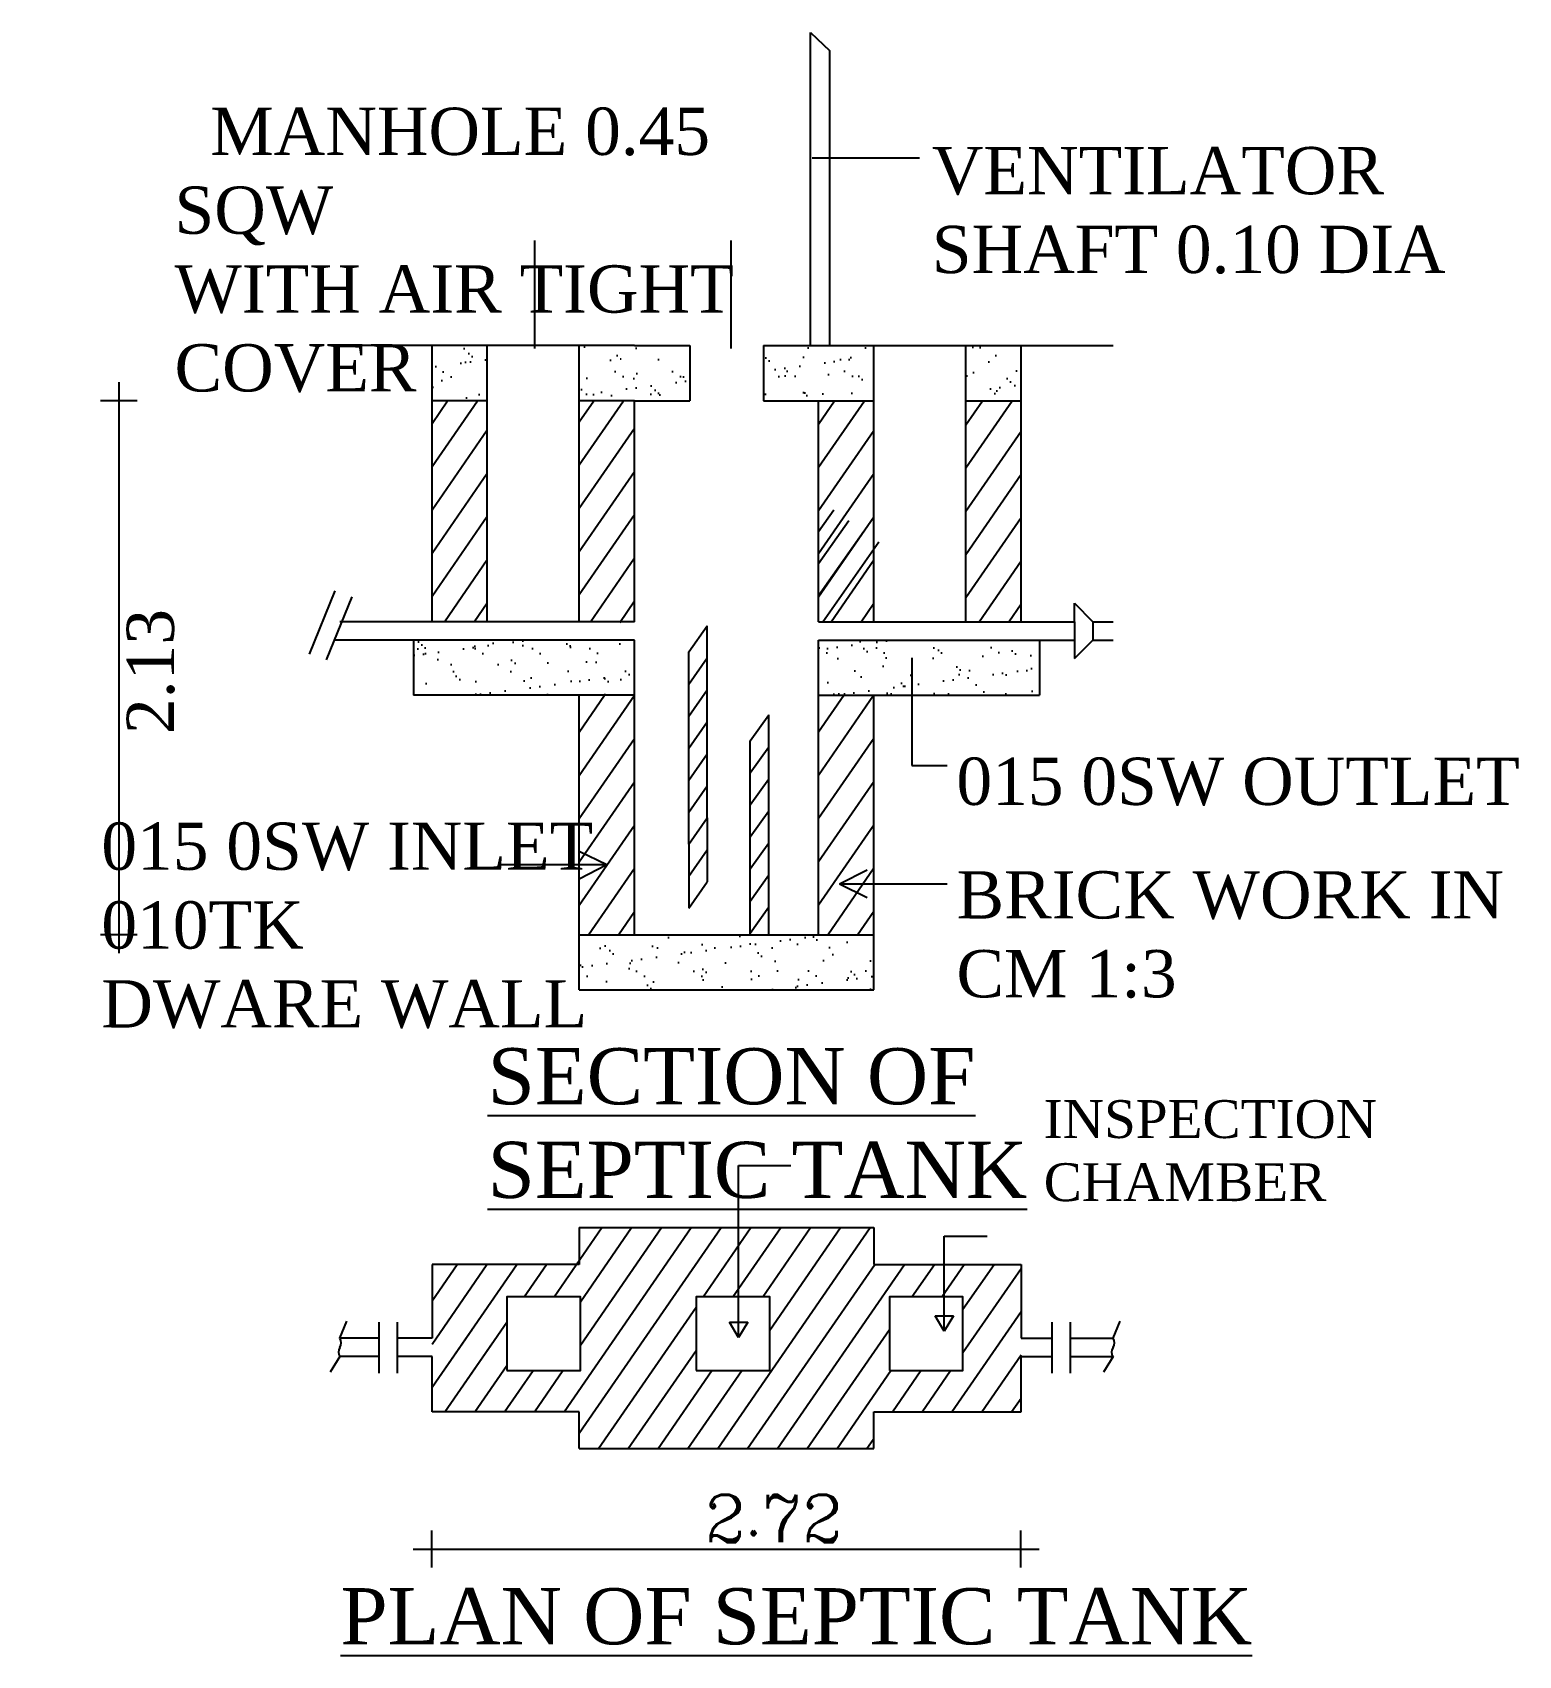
# Model space of a CAD drawing. Header units: metres. Extents: x 3229 to 14086, y -2906 to 1156.
# Drawn here: x 14010.46 to 14024.12, y -2801.03 to -2786.12 of the extents above; entities that cross this region are included whole.
import ezdxf

# ---------------------------------------------------------------- set-up
doc = ezdxf.new("R2010")
doc.units = ezdxf.units.M
doc.header["$MEASUREMENT"] = 0
doc.styles.add('bb', font='romantic.ttf')
doc.styles.add('BLD1', font='arial.ttf', dxfattribs={"width": 0.85, "oblique": 18})
doc.styles.add('KOO', font='arial.ttf', dxfattribs={"height": 7})
doc.styles.get("Standard").update_dxf_attribs({"font": 'arial.ttf'})
doc.dimstyles.new('1-4', dxfattribs={"dimscale": 5.5, "dimtxt": 1, "dimasz": 0.75, "dimexe": 0.5, "dimexo": 0.5, "dimgap": 0.25, "dimtad": 1, "dimdec": 1, "dimlfac": 0.666667, "dimzin": 3, "dimdsep": 46, "dimlunit": 4, "dimtxsty": 'BLD1', "dimblk": 'ARCHTICK', "dimcen": 0.09, "dimclrd": 2, "dimclre": 2, "dimclrt": 4, "dimadec": 0, "dimazin": 0, "dimtfac": 1, "dimtdec": 1, "dimtofl": 0, "dimtmove": 2, "dimatfit": 3, "dimldrblk": 'ARCHTICK', "dimfxl": 0, "dimtolj": 1, "dimtzin": 0, "dimarcsym": 0})
pattern_1 = [(37.5, (14015.30406, -2795.16996), (-0.010654, 0.32587), [0, -0.2570665, 0, -0.287509, 0, -0.274824]), (7.5, (14015.30406, -2795.16996), (0.29931, 0.47729), [0, -0.138681, 0, -0.231698, 0, -0.0887894]), (327.5, (14015.09604, -2795.16996), (0.526672, 0.000957), [0, -0.084561, 0, -0.304421, 0, -0.397438]), (317.5, (14015.09604, -2795.16996), (0.508404, 0.148435), [0, -0.042281, 0, -0.199565, 0, -0.228316])]

msp = doc.modelspace()

# ---------------------------------------------------------------- hatches: boundary and pattern name
h = msp.add_hatch()
h.set_pattern_fill('AR-SAND', color=0, scale=0.169123, style=0)
h.set_pattern_definition(pattern_1)
h.paths.add_polyline_path([(14017.167, -2789.001), (14017.167, -2789.508), (14017.674, -2789.508), (14018.181, -2789.508), (14018.181, -2789.001), (14017.674, -2789.001)])
h.paths.add_polyline_path([(14019.027, -2789.508), (14019.534, -2789.508), (14019.534, -2789.001), (14019.027, -2789.001)])
h.paths.add_polyline_path([(14015.983, -2789.001), (14015.475, -2789.001), (14015.475, -2789.508), (14015.983, -2789.508), (14016.49, -2789.508), (14016.49, -2789.001)])
h.paths.add_polyline_path([(14014.63, -2789.001), (14014.122, -2789.001), (14014.122, -2789.508), (14014.63, -2789.508)])
h.paths.add_polyline_path([(14015.983, -2792.214), (14015.983, -2791.707), (14013.953, -2791.707), (14013.953, -2792.214)])
h.paths.add_polyline_path([(14019.704, -2792.214), (14019.704, -2791.707), (14017.674, -2791.707), (14017.674, -2792.214)])
h = msp.add_hatch()
h.set_pattern_fill('AR-SAND', color=0, scale=0.169123, style=0)
h.set_pattern_definition(pattern_1)
h.paths.add_polyline_path([(14015.475, -2794.413), (14015.475, -2794.92), (14018.181, -2794.92), (14018.181, -2794.413)])

# ---------------------------------------------------------------- linework, layer by layer
at = {"color": 0}
for p, q in [((14017.612, -2788.997), (14017.612, -2786.122)), ((14017.612, -2786.122), (14017.788, -2786.291)), ((14017.788, -2788.997), (14017.788, -2786.291)), ((14017.625, -2787.273), (14018.614, -2787.273)), ((14015.078, -2789.023), (14015.078, -2788.034)), ((14016.882, -2789.023), (14016.882, -2788.034)), ((14015.994, -2788.997), (14013.236, -2788.997)), ((14014.134, -2791.534), (14014.134, -2788.997)), ((14014.641, -2791.534), (14014.641, -2788.997)), ((14015.487, -2791.534), (14015.487, -2788.997)), ((14015.994, -2788.997), (14016.502, -2788.997)), ((14016.502, -2788.997), (14016.502, -2789.504)), ((14017.178, -2788.997), (14017.686, -2788.997)), ((14017.178, -2788.997), (14017.178, -2789.504)), ((14017.686, -2788.997), (14020.392, -2788.997)), ((14018.193, -2791.534), (14018.193, -2788.997)), ((14019.039, -2791.534), (14019.039, -2788.997)), ((14019.546, -2791.534), (14019.546, -2788.997)), ((14011.257, -2789.335), (14011.257, -2794.578)), ((14011.426, -2789.504), (14011.088, -2789.504)), ((14014.134, -2790.109), (14014.552, -2789.504)), ((14014.134, -2789.712), (14014.277, -2789.504)), ((14014.641, -2789.504), (14014.134, -2789.504)), ((14015.487, -2790.094), (14015.894, -2789.504)), ((14015.487, -2789.697), (14015.62, -2789.504)), ((14015.994, -2789.504), (14015.487, -2789.504)), ((14015.994, -2789.504), (14016.502, -2789.504)), ((14015.994, -2791.534), (14015.994, -2789.504)), ((14017.178, -2789.504), (14017.686, -2789.504)), ((14017.686, -2790.115), (14018.107, -2789.504)), ((14017.686, -2789.718), (14017.833, -2789.504)), ((14017.686, -2789.504), (14018.193, -2789.504)), ((14017.686, -2791.534), (14017.686, -2789.504)), ((14019.039, -2790.121), (14019.465, -2789.504)), ((14019.039, -2789.725), (14019.191, -2789.504)), ((14019.039, -2789.504), (14019.546, -2789.504)), ((14014.134, -2790.506), (14014.641, -2789.771)), ((14015.487, -2790.491), (14015.994, -2789.756)), ((14017.686, -2790.512), (14018.193, -2789.777)), ((14019.039, -2790.518), (14019.546, -2789.783)), ((14014.134, -2790.903), (14014.641, -2790.168)), ((14015.487, -2790.888), (14015.994, -2790.153)), ((14017.686, -2790.908), (14018.193, -2790.173)), ((14019.039, -2790.915), (14019.546, -2790.18)), ((14014.134, -2791.3), (14014.641, -2790.565)), ((14015.487, -2791.284), (14015.994, -2790.55)), ((14017.686, -2790.704), (14017.824, -2790.507)), ((14017.686, -2791.305), (14018.193, -2790.57)), ((14017.686, -2790.998), (14017.962, -2790.604)), ((14019.039, -2791.312), (14019.546, -2790.577)), ((14017.686, -2791.292), (14018.101, -2790.702)), ((14017.723, -2791.534), (14018.239, -2790.799)), ((14014.247, -2791.534), (14014.641, -2790.962)), ((14015.589, -2791.534), (14015.994, -2790.946)), ((14017.802, -2791.534), (14018.193, -2790.967)), ((14019.16, -2791.534), (14019.546, -2790.974)), ((14013.242, -2791.25), (14013.005, -2791.831)), ((14013.398, -2791.304), (14013.162, -2791.885)), ((14014.521, -2791.534), (14014.641, -2791.359)), ((14015.858, -2791.541), (14015.994, -2791.343)), ((14018.076, -2791.534), (14018.193, -2791.364)), ((14019.434, -2791.534), (14019.546, -2791.371)), ((14020.036, -2791.534), (14020.036, -2791.365)), ((14020.036, -2791.365), (14020.205, -2791.534)), ((14015.994, -2791.534), (14013.288, -2791.534)), ((14017.686, -2791.534), (14020.036, -2791.534)), ((14020.036, -2791.534), (14020.036, -2791.703)), ((14020.205, -2791.534), (14020.392, -2791.534)), ((14020.205, -2791.534), (14020.205, -2791.703)), ((14016.494, -2791.812), (14016.663, -2791.571)), ((14016.663, -2793.336), (14016.663, -2791.571)), ((14015.994, -2791.703), (14013.236, -2791.703)), ((14013.965, -2791.703), (14013.965, -2792.21)), ((14015.994, -2794.409), (14015.994, -2791.703)), ((14016.494, -2793.576), (14016.494, -2791.812)), ((14017.686, -2794.409), (14017.686, -2791.703)), ((14017.686, -2791.703), (14020.036, -2791.703)), ((14019.715, -2791.703), (14019.715, -2792.21)), ((14020.036, -2791.703), (14020.036, -2791.872)), ((14020.036, -2791.872), (14020.205, -2791.703)), ((14020.205, -2791.703), (14020.392, -2791.703)), ((14016.494, -2792.106), (14016.663, -2791.865)), ((14018.541, -2791.866), (14018.541, -2792.854)), ((14015.994, -2792.21), (14013.965, -2792.21)), ((14015.487, -2794.916), (14015.487, -2792.21)), ((14015.487, -2792.945), (14015.994, -2792.21)), ((14015.487, -2792.548), (14015.72, -2792.21)), ((14016.494, -2792.4), (14016.663, -2792.159)), ((14017.686, -2792.942), (14018.191, -2792.21)), ((14017.686, -2792.21), (14019.715, -2792.21)), ((14017.686, -2792.545), (14017.917, -2792.21)), ((14018.193, -2794.916), (14018.193, -2792.21)), ((14017.058, -2792.629), (14017.227, -2792.388)), ((14017.227, -2794.418), (14017.227, -2792.388)), ((14016.494, -2792.694), (14016.663, -2792.453)), ((14015.487, -2793.342), (14015.994, -2792.607)), ((14017.058, -2794.418), (14017.058, -2792.629)), ((14017.058, -2792.923), (14017.227, -2792.682)), ((14017.686, -2793.339), (14018.193, -2792.604)), ((14016.494, -2792.988), (14016.663, -2792.747)), ((14018.541, -2792.854), (14018.867, -2792.854)), ((14015.487, -2793.739), (14015.994, -2793.004)), ((14017.058, -2793.217), (14017.227, -2792.977)), ((14017.686, -2793.736), (14018.193, -2793.001)), ((14016.494, -2793.282), (14016.663, -2793.041)), ((14017.058, -2793.511), (14017.227, -2793.271)), ((14015.487, -2794.136), (14015.994, -2793.401)), ((14016.494, -2793.576), (14016.663, -2793.336)), ((14016.663, -2793.336), (14016.663, -2793.924)), ((14017.686, -2794.133), (14018.193, -2793.398)), ((14016.494, -2793.576), (14016.494, -2794.164)), ((14017.058, -2793.805), (14017.227, -2793.565)), ((14015.741, -2793.768), (14014.752, -2793.768)), ((14015.741, -2793.768), (14015.487, -2793.644)), ((14015.741, -2793.768), (14015.487, -2793.897)), ((14016.494, -2793.87), (14016.663, -2793.63)), ((14015.573, -2794.409), (14015.994, -2793.798)), ((14017.058, -2794.1), (14017.227, -2793.859)), ((14017.769, -2794.409), (14018.193, -2793.794)), ((14017.878, -2793.942), (14018.132, -2793.813)), ((14016.494, -2794.164), (14016.663, -2793.924)), ((14017.878, -2793.942), (14018.132, -2794.067)), ((14017.878, -2793.942), (14018.867, -2793.942)), ((14015.847, -2794.409), (14015.994, -2794.195)), ((14017.058, -2794.394), (14017.227, -2794.153)), ((14018.043, -2794.409), (14018.193, -2794.191)), ((14011.426, -2794.409), (14011.088, -2794.409)), ((14015.487, -2794.409), (14018.193, -2794.409)), ((14015.487, -2794.916), (14018.193, -2794.916)), ((14016.951, -2796.528), (14017.43, -2796.528)), ((14016.951, -2798.107), (14016.951, -2796.528)), ((14015.255, -2797.736), (14015.694, -2797.099)), ((14015.348, -2798.79), (14016.516, -2797.099)), ((14015.487, -2797.099), (14018.193, -2797.099)), ((14015.487, -2797.099), (14015.487, -2797.437)), ((14015.487, -2798.987), (14016.79, -2797.099)), ((14015.497, -2797.781), (14015.968, -2797.099)), ((14015.497, -2798.178), (14016.242, -2797.099)), ((14016.625, -2797.736), (14017.064, -2797.099)), ((14016.759, -2799.129), (14018.16, -2797.099)), ((14016.899, -2797.736), (14017.338, -2797.099)), ((14017.173, -2797.736), (14017.612, -2797.099)), ((14017.237, -2798.04), (14017.886, -2797.099)), ((14018.193, -2797.099), (14018.193, -2797.437)), ((14018.839, -2797.177), (14019.234, -2797.177)), ((14018.839, -2798.05), (14018.839, -2797.177)), ((14015.487, -2797.437), (14014.134, -2797.437)), ((14014.134, -2797.771), (14014.364, -2797.437)), ((14014.134, -2797.437), (14014.134, -2798.114)), ((14014.134, -2798.168), (14014.638, -2797.437)), ((14014.134, -2798.565), (14014.912, -2797.437)), ((14014.981, -2797.736), (14015.186, -2797.437)), ((14017.033, -2799.129), (14018.201, -2797.437)), ((14017.307, -2799.129), (14018.475, -2797.437)), ((14018.193, -2797.437), (14019.546, -2797.437)), ((14018.543, -2797.736), (14018.749, -2797.437)), ((14018.817, -2797.736), (14019.023, -2797.437)), ((14019.012, -2797.849), (14019.297, -2797.437)), ((14019.012, -2798.246), (14019.546, -2797.473)), ((14019.546, -2797.437), (14019.546, -2798.114)), ((14015.663, -2799.129), (14016.56, -2797.829)), ((14018.839, -2798.05), (14018.755, -2797.909)), ((14018.755, -2797.909), (14018.924, -2797.909)), ((14018.924, -2797.909), (14018.839, -2798.05)), ((14018.911, -2798.79), (14019.546, -2797.87)), ((14013.288, -2798.114), (14013.352, -2797.957)), ((14013.646, -2797.966), (14013.646, -2798.435)), ((14013.815, -2797.966), (14013.815, -2798.435)), ((14014.244, -2798.406), (14014.505, -2798.028)), ((14014.252, -2798.79), (14014.821, -2797.967)), ((14016.866, -2797.966), (14017.035, -2797.966)), ((14016.951, -2798.107), (14016.866, -2797.966)), ((14017.035, -2797.966), (14016.951, -2798.107)), ((14017.581, -2799.129), (14018.336, -2798.035)), ((14019.827, -2797.966), (14019.827, -2798.435)), ((14019.996, -2797.966), (14019.996, -2798.435)), ((14020.392, -2798.114), (14020.456, -2797.957)), ((14013.646, -2798.114), (14013.288, -2798.114)), ((14014.134, -2798.114), (14013.815, -2798.114)), ((14014.429, -2798.534), (14014.69, -2798.156)), ((14015.937, -2799.129), (14016.56, -2798.226)), ((14019.546, -2798.114), (14019.827, -2798.114)), ((14019.996, -2798.114), (14020.392, -2798.114)), ((14013.288, -2798.283), (14013.199, -2798.427)), ((14013.646, -2798.283), (14013.288, -2798.283)), ((14014.134, -2798.283), (14013.815, -2798.283)), ((14014.134, -2798.79), (14014.134, -2798.283)), ((14014.526, -2798.79), (14014.821, -2798.364)), ((14019.185, -2798.79), (14019.546, -2798.267)), ((14019.546, -2798.283), (14019.827, -2798.283)), ((14019.546, -2798.79), (14019.546, -2798.283)), ((14019.996, -2798.283), (14020.392, -2798.283)), ((14020.392, -2798.283), (14020.302, -2798.427)), ((14020.39, -2798.283), (14020.392, -2798.283)), ((14014.8, -2798.79), (14015.062, -2798.412)), ((14015.074, -2798.79), (14015.336, -2798.412)), ((14016.211, -2799.129), (14016.706, -2798.412)), ((14016.485, -2799.129), (14016.98, -2798.412)), ((14017.855, -2799.129), (14018.35, -2798.412)), ((14018.363, -2798.79), (14018.624, -2798.412)), ((14018.637, -2798.79), (14018.898, -2798.412)), ((14019.459, -2798.79), (14019.546, -2798.664)), ((14015.487, -2798.79), (14014.134, -2798.79)), ((14015.487, -2799.129), (14015.487, -2798.79)), ((14018.193, -2799.129), (14018.193, -2798.79)), ((14018.193, -2798.79), (14019.546, -2798.79)), ((14015.487, -2799.129), (14018.193, -2799.129)), ((14018.129, -2799.129), (14018.193, -2799.036)), ((14014.129, -2799.882), (14014.129, -2800.221)), ((14019.541, -2799.882), (14019.541, -2800.221)), ((14013.96, -2800.052), (14019.711, -2800.052))]:
    msp.add_line(p, q, dxfattribs=at)
for points in [[(14014.821, -2798.412), (14015.497, -2798.412), (14015.497, -2797.736), (14014.821, -2797.736)], [(14016.56, -2798.412), (14017.237, -2798.412), (14017.237, -2797.736), (14016.56, -2797.736)], [(14018.336, -2798.412), (14019.012, -2798.412), (14019.012, -2797.736), (14018.336, -2797.736)]]:
    msp.add_lwpolyline(points, close=True, dxfattribs=at)
for centre, radius, start, end in [((14013.345, -2798.242), 0.0716, 144.6588, 215.3412), ((14013.222, -2798.156), 0.0781, 325.6787, 32.773), ((14020.449, -2798.242), 0.0716, 144.6588, 215.3412), ((14020.326, -2798.156), 0.0781, 325.6787, 32.773)]:
    msp.add_arc(centre, radius, start, end, dxfattribs=at)
for points in [[(14017.878, -2787.398), (14017.878, -2787.144), (14017.625, -2787.273), (14017.878, -2787.398)], [(14015.203, -2788.77), (14014.949, -2788.77), (14015.078, -2789.023), (14015.203, -2788.77)], [(14017.007, -2788.77), (14016.753, -2788.77), (14016.882, -2789.023), (14017.007, -2788.77)], [(14018.416, -2792.119), (14018.67, -2792.119), (14018.541, -2791.866), (14018.416, -2792.119)], [(14015.487, -2793.644), (14015.487, -2793.897), (14015.741, -2793.768), (14015.487, -2793.644)], [(14018.132, -2794.067), (14018.132, -2793.813), (14017.878, -2793.942), (14018.132, -2794.067)], [(14018.755, -2797.909), (14018.924, -2797.909), (14018.839, -2798.05), (14018.755, -2797.909)], [(14016.866, -2797.966), (14017.035, -2797.966), (14016.951, -2798.107), (14016.866, -2797.966)]]:
    msp.add_solid(points, dxfattribs=at)

# ---------------------------------------------------------------- texts
at = {"color": 0, "attachment_point": 1}
for s, insert, char_height, width in [('{\\fRomantic|b0|i0|c2|p2;  MANHOLE 0.45 SQW \\PWITH AIR TIGHT COVER}', (14011.768, -2786.812), 0.4344, 5.97567), ('{\\fRomantic|b0|i0|c2|p2;VENTILATOR SHAFT 0.10 DIA}', (14018.726, -2787.173), 0.4344, 5.97567), ('{\\fRomantic|b0|i0|c2|p2;015 0SW OUTLET}', (14018.952, -2792.782), 0.4344, 5.07368), ('{\\fRomantic|b0|i0|c2|p2;015 0SW INLET 010TK \\PDWARE WALL}', (14011.096, -2793.378), 0.4344, 5.07368), ('{\\fRomantic|b0|i0|c2|p2;BRICK WORK IN CM 1:3}', (14018.952, -2793.825), 0.4344, 5.07368), ('{\\fRomantic|b0|i0|c2|p2;\\LSECTION OF SEPTIC TANK}', (14014.645, -2795.45), 0.51585, 5.07368), ('{\\fRomantic|b0|i0|c2|p2;INSPECTION CHAMBER}', (14019.754, -2795.928), 0.34752, 4.05895), ('{\\Fcomplex.shx;2.72}', (14016.641, -2799.554), 0.4344, 0.45099)]:
    msp.add_mtext(s, dxfattribs=dict(at, insert=insert, char_height=char_height, width=width))
at = {"color": 0, "insert": (14011.328, -2792.565), "char_height": 0.4344, "width": 1.01474, "attachment_point": 1, "rotation": 90}
msp.add_mtext('{\\fRomantic|b0|i0|c2|p2;2.13}', dxfattribs=at)
at = {"color": 0, "insert": (14013.293, -2800.41), "char_height": 0.51585, "width": 8.37911, "attachment_point": 1, "style": 'bb'}
msp.add_mtext('{\\LPLAN OF SEPTIC TANK}     ', dxfattribs=at)

# ---------------------------------------------------------------- leaders
at = {"color": 0}
for points in [[(14005.813, -2791.67), (14006.316, -2791.67)], [(14005.777, -2792.396), (14006.321, -2792.396)]]:
    msp.add_leader(points, dimstyle='1-4', override={"dimasz": 1, "dimdec": 0, "dimlfac": 1, "dimlunit": 3, "dimtxsty": 'KOO', "dimse1": 1, "dimse2": 1, "dimclrd": 4, "dimtdec": 0}, dxfattribs=at)

doc.saveas('drawing.dxf')
